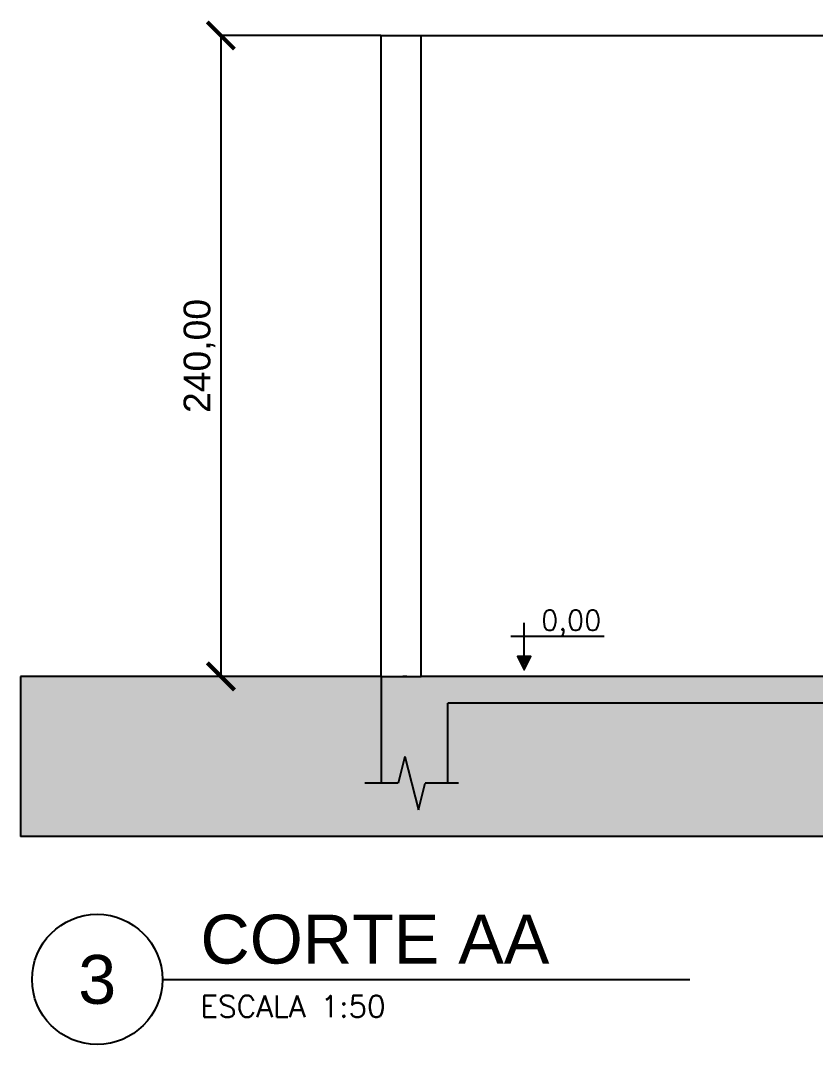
# Model space of a CAD drawing. Header units: metres. Extents: x 13415 to 21618, y 7657 to 10396.
# Drawn here: x 17308.8 to 17606.4, y 9000.6 to 9384.2 of the extents above; entities that cross this region are included whole.
import ezdxf
from ezdxf.enums import TextEntityAlignment as Align

# ---------------------------------------------------------------- set-up
doc = ezdxf.new("R2010")
doc.units = ezdxf.units.M
doc.header["$LTSCALE"] = 0.2
for name, color, linetype in [('01', 1, 'Continuous'), ('02', 2, 'Continuous'), ('04', 4, 'Continuous'), ('06', 6, 'Continuous'), ('ARQ-SÍMBOLOS', 2, 'Continuous'), ('ARQ-TEXTO2', 2, 'Continuous'), ('ARQ-TEXTO4', 4, 'Continuous'), ('Block2', 2, 'Continuous'), ('cota', 140, 'Continuous')]:
    doc.layers.add(name, color=color, linetype=linetype)
doc.styles.add('arial', font='arial.ttf')
doc.styles.add('ROMANS', font='romans.shx')
doc.styles.get("Standard").update_dxf_attribs({"font": 'arial.ttf'})
doc.dimstyles.new('Cotas Externas', dxfattribs={"dimtxt": 10, "dimasz": 10.2, "dimexe": 0.125, "dimexo": 0.0625, "dimgap": 2, "dimtad": 1, "dimzin": 1, "dimtxsty": 'Standard', "dimblk": 'ARCHTICK', "dimcen": 0.2, "dimclrd": 2, "dimclre": 2, "dimadec": 0, "dimazin": 0, "dimtfac": 1, "dimtmove": 0, "dimatfit": 3, "dimfxl": 1, "dimarcsym": 0})

# ---------------------------------------------------------------- blocks, each defined once
blk = doc.blocks.new('_ArchTick')
at = {"color": 0, "linetype": 'ByBlock', "const_width": 0.15}
blk.add_lwpolyline([(-0.5, -0.5), (0.5, 0.5)], dxfattribs=at)
blk = doc.blocks.new('*D245')
at = {"layer": '04', "color": 2, "lineweight": -2, "transparency": 16777216}
for p, q in [((17443.73, 9378.52), (17383.68, 9378.52)), ((17383.81, 9378.52), (17383.81, 9138.52)), ((17443.73, 9138.52), (17383.68, 9138.52))]:
    blk.add_line(p, q, dxfattribs=at)
at = {"layer": 'Defpoints', "color": 0, "transparency": 16777216}
for p in [(17443.79, 9378.52), (17383.81, 9138.52), (17443.79, 9138.52)]:
    blk.add_point(p, dxfattribs=at)
at = {"layer": '04', "color": 2, "lineweight": -2, "transparency": 16777216, "xscale": 10.2, "yscale": 10.2, "zscale": 10.2}
for p, rotation in [((17383.81, 9378.52), 90), ((17383.81, 9138.52), 270)]:
    blk.add_blockref('_ArchTick', p, dxfattribs=dict(at, rotation=rotation))
at = {"layer": '04', "color": 0, "transparency": 16777216, "insert": (17375.8, 9258.52), "char_height": 10, "attachment_point": 5, "rotation": 90}
blk.add_mtext('240,00', dxfattribs=at)
blk = doc.blocks.new('*X89')
at = {"color": 0}
for p, q in [((34.612, 17.3074), (34.5457, 17.3736)), ((34.5488, 17.3661), (34.5563, 17.3736)), ((34.5547, 17.3543), (34.574, 17.3736)), ((34.5606, 17.3425), (34.5916, 17.3736)), ((34.6061, 17.2956), (34.5621, 17.3396)), ((34.6178, 17.3191), (34.5634, 17.3736)), ((34.5665, 17.3308), (34.6093, 17.3736)), ((34.5724, 17.319), (34.627, 17.3736)), ((34.5783, 17.3072), (34.6447, 17.3736)), ((34.6237, 17.3309), (34.5811, 17.3736)), ((34.5842, 17.2954), (34.6278, 17.339)), ((34.6296, 17.3427), (34.5988, 17.3736)), ((34.6355, 17.3545), (34.6164, 17.3736)), ((34.6414, 17.3663), (34.6341, 17.3736)), ((34.6002, 17.2838), (34.5798, 17.3042)), ((34.5901, 17.2836), (34.6101, 17.3037))]:
    blk.add_line(p, q, dxfattribs=at)
blk = doc.blocks.new('Cotanivel02')
at = {"layer": 'Block2'}
blk.add_line((-5, 12.5), (30, 12.5), dxfattribs=at)
blk.add_lwpolyline([(0, 5), (-2.5, 5), (0, 0), (2.5, 5), (0, 5), (0, 17.5)], dxfattribs=at)
at = {"layer": 'Block2', "xscale": 50, "yscale": 50, "zscale": 50}
blk.add_blockref('*X89', (-1729.75, -863.68), dxfattribs=at)
at = {"layer": 'Block2', "style": 'ROMANS', "flags": 4}
blk.add_attdef('NIVEL', (6.4, 14.75), '', height=7.5, dxfattribs=at)
blk = doc.blocks.new('*U120')
at = {"layer": 'ARQ-SÍMBOLOS'}
blk.add_line((0.6, 0), (5.4578, 0), dxfattribs=at)
blk.add_circle((0, 0), 0.6, dxfattribs=at)
at = {"layer": 'ARQ-TEXTO2', "style": 'ROMANS'}
blk.add_attdef('ESCALA1', text='', height=0.2, dxfattribs=at).set_placement((0.9509, -0.1494), align=Align.TOP_LEFT)
at = {"layer": 'ARQ-TEXTO4', "style": 'arial'}
blk.add_attdef('TITULODODESENHO', (0.9509, 0.1458), '', height=0.45, dxfattribs=at)
blk.add_attdef('0', text='', height=0.45, dxfattribs=at).set_placement((0, 0), align=Align.MIDDLE)

msp = doc.modelspace()

# ---------------------------------------------------------------- hatches: boundary and pattern name
at = {"layer": '02'}
h = msp.add_hatch(dxfattribs=at)
h.set_pattern_fill('AR-CONC', color=1, scale=0.1)
h.set_pattern_definition([(50, (-6513.428, 2853.256), (18.218467, -1.5939086), [1.905, -20.955]), (355, (-6513.428, 2853.256), (-3.524342, 19.105685), [1.524, -16.764058]), (100.451445, (-6511.91, 2853.123), (14.694125, 17.511775), [1.619001, -17.809024]), (46.1842, (-6513.428, 2858.336), (27.107904, -4.204233), [2.8575, -31.4325]), (96.63556, (-6511.17, 2857.986), (23.740413, 24.742612), [2.428502, -26.71356]), (351.18415, (-6513.428, 2858.336), (23.740413, 24.742612), [2.285997, -25.145973]), (21, (-6510.888, 2857.066), (15.161439, -10.22652), [1.905, -20.955]), (326, (-6510.888, 2857.066), (6.180203, 18.418797), [1.524, -16.764]), (71.451445, (-6509.625, 2856.214), (21.341642, 8.192277), [1.619001, -17.808994]), (37.5, (-6513.4284, 2853.256), (0.3088603, 8.4555039), [0, -16.5608, 0, -17.018, 0, -16.8275]), (7.5, (-6513.428, 2853.256), (6.6819663, 10.0180575), [0, -9.7028, 0, -16.1798, 0, -6.4135]), (327.5, (-6519.0926, 2853.256), (13.5590595, -0.5728744), [0, -6.35, 0, -19.812, 0, -26.289]), (317.5, (-6521.633, 2853.256), (14.812918, 2.542649), [0, -8.255, 0, -13.1572, 0, -18.669])])
h.paths.add_polyline_path([(17698.794, 9138.521), (17943.794, 9138.521), (17943.794, 9098.521), (17950.801, 9098.521), (17953.301, 9108.521), (17958.301, 9088.521), (17960.801, 9098.521), (17968.794, 9098.521), (17968.794, 9138.521), (18058.794, 9138.521), (18058.794, 9098.521), (18066.807, 9098.521), (18069.307, 9108.521), (18074.307, 9088.521), (18076.807, 9098.521), (18083.794, 9098.521), (18083.794, 9138.521), (18418.794, 9138.521), (18418.794, 9098.521), (18424.953, 9098.521), (18427.453, 9108.521), (18432.453, 9088.521), (18434.953, 9098.521), (18443.794, 9098.521), (18443.794, 9148.521), (18428.794, 9148.521), (17778.794, 9148.521), (17778.794, 9146.521), (17688.794, 9146.521), (17688.794, 9148.521), (17673.794, 9148.521), (17673.794, 9138.521), (17458.794, 9138.521), (17443.808, 9138.521), (17443.794, 9098.521), (17450.242, 9098.521), (17452.742, 9108.521), (17457.742, 9088.521), (17460.242, 9098.521), (17468.794, 9098.521), (17468.794, 9128.521), (17673.794, 9128.521), (17673.794, 9098.521), (17681.176, 9098.521), (17683.676, 9108.521), (17688.676, 9088.521), (17691.176, 9098.521), (17698.794, 9098.521)])
at = {"layer": '06'}
h = msp.add_hatch(dxfattribs=at)
h.set_pattern_fill('EARTH', color=1, scale=3, angle=45)
h.set_pattern_definition([(45, (-6806.049, 3562.744), (0, 26.940768), [19.05, -19.05]), (45, (-6811.1, 3567.795), (0, 26.940768), [19.05, -19.05]), (45, (-6816.152, 3572.847), (0, 26.940768), [19.05, -19.05]), (135, (-6816.152, 3576.214), (-26.940768, 0), [19.05, -19.05]), (135, (-6811.1, 3581.266), (-26.940768, 0), [19.05, -19.05]), (135, (-6806.049, 3586.317), (-26.940768, 0), [19.05, -19.05])])
h.paths.add_polyline_path([(18593.794, 9078.521), (18593.794, 9138.521), (18443.794, 9138.521), (18443.794, 9098.521), (18434.953, 9098.521), (18432.453, 9088.521), (18427.453, 9108.521), (18424.953, 9098.521), (18418.794, 9098.521), (18418.794, 9138.521), (18083.794, 9138.521), (18083.794, 9098.521), (18076.807, 9098.521), (18074.307, 9088.521), (18069.307, 9108.521), (18066.807, 9098.521), (18058.794, 9098.521), (18058.794, 9138.521), (17968.794, 9138.521), (17968.794, 9098.521), (17960.801, 9098.521), (17958.301, 9088.521), (17953.301, 9108.521), (17950.801, 9098.521), (17943.794, 9098.521), (17943.794, 9138.521), (17698.794, 9138.521), (17698.794, 9098.521), (17691.176, 9098.521), (17688.676, 9088.521), (17683.676, 9108.521), (17681.176, 9098.521), (17673.794, 9098.521), (17673.794, 9128.521), (17468.794, 9128.521), (17468.794, 9098.521), (17460.242, 9098.521), (17457.742, 9088.521), (17452.742, 9108.521), (17450.242, 9098.521), (17443.794, 9098.521), (17443.794, 9138.521), (17308.794, 9138.521), (17308.794, 9078.521)])

# ---------------------------------------------------------------- linework, layer by layer
at = {"layer": '01'}
for p, q in [((17458.794, 9378.521), (17673.794, 9378.521)), ((17443.794, 9138.521), (17308.794, 9138.521)), ((17308.794, 9138.521), (17308.794, 9078.521)), ((18593.794, 9078.521), (17308.794, 9078.521))]:
    msp.add_line(p, q, dxfattribs=at)
at = {"layer": '04'}
for p, q in [((17443.794, 9138.521), (17443.794, 9378.521)), ((17443.794, 9378.521), (17458.794, 9378.521)), ((17458.794, 9138.521), (17458.794, 9378.521))]:
    msp.add_line(p, q, dxfattribs=at)
at = {"layer": '06'}
for p, q in [((17443.808, 9138.521), (17443.794, 9098.521)), ((17443.808, 9138.521), (17458.794, 9138.521)), ((17453.405, 9138.521), (17451.929, 9138.521)), ((17673.794, 9138.521), (17458.794, 9138.521)), ((17673.794, 9128.521), (17468.794, 9128.521)), ((17468.794, 9098.521), (17468.794, 9128.521)), ((17452.742, 9108.521), (17450.242, 9098.521)), ((17452.742, 9108.521), (17457.742, 9088.521)), ((17450.242, 9098.521), (17437.742, 9098.521)), ((17457.742, 9088.521), (17460.242, 9098.521)), ((17472.742, 9098.521), (17460.242, 9098.521))]:
    msp.add_line(p, q, dxfattribs=at)

# ---------------------------------------------------------------- block references
at = {"layer": 'ARQ-SÍMBOLOS', "xscale": 40.65147190026983, "yscale": 40.65147190026983, "zscale": 40.65147190026983}
msp.add_blockref('*U120', (17337.52, 9025.04), dxfattribs=at).add_auto_attribs({'ESCALA1': 'ESCALA 1:50', '0': '3', 'TITULODODESENHO': 'CORTE AA'})
at = {"layer": 'cota'}
ref = msp.add_blockref('Cotanivel02', (17497.353, 9141.025), dxfattribs=at)
ref.add_attrib('NIVEL', '0,00', (17503.751, 9155.771), dxfattribs={"layer": 'Block2', "height": 7.5, "style": 'ROMANS'})

# ---------------------------------------------------------------- dimensions: what is measured, and where the dimension line sits
at = {"layer": '04'}
dim = msp.add_linear_dim(base=(17383.808, 9138.521), p1=(17443.794, 9378.521), p2=(17443.794, 9138.521), angle=90, dimstyle='Cotas Externas', dxfattribs=at)
dim.commit()
dim.dimension.update_dxf_attribs({"geometry": '*D245', "text_midpoint": (17375.798, 9258.521)})

doc.saveas('drawing.dxf')
